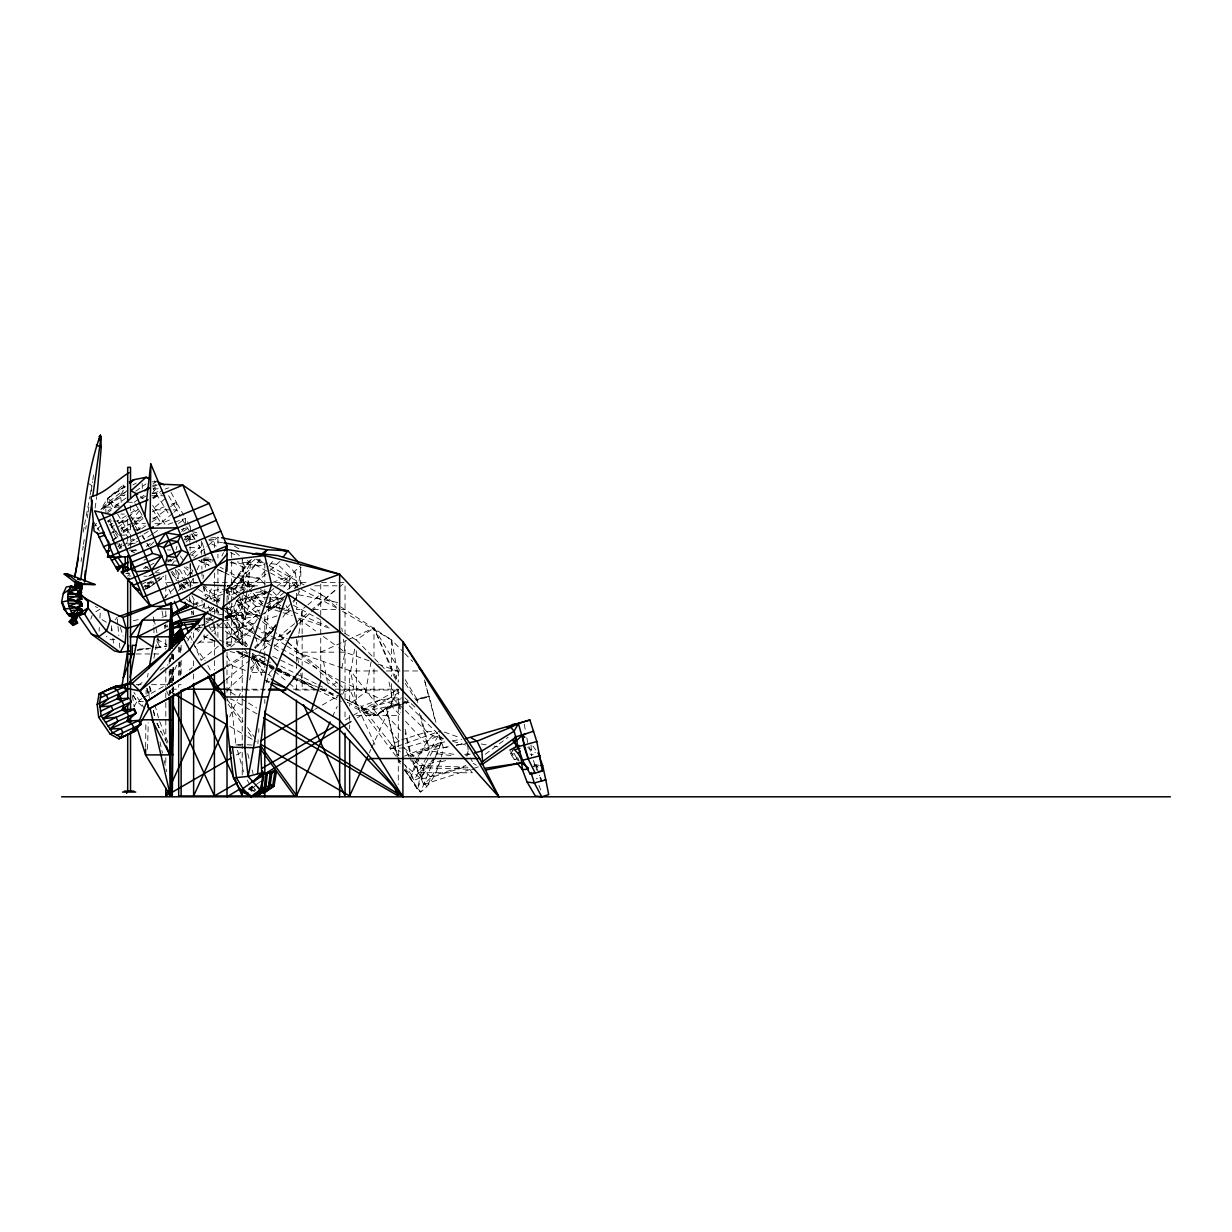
<?xml version="1.0" encoding="UTF-8"?>
<svg xmlns="http://www.w3.org/2000/svg" width="1232" height="1232" viewBox="0 0 1232 1232"><rect width="100%" height="100%" fill="white"/><g stroke="black" fill="none" stroke-linecap="round" stroke-linejoin="round"><path stroke-width="0.75" stroke-dasharray="5 3.75" d="M173.527 680.849L173.543 667.436M173.543 659.782L173.558 654.038M145.653 747.316L145.853 722.645M146.084 694.17L146.115 690.367M173.466 692.076L173.512 686.532M300.654 585.308L300.916 567.09M178.116 578.67L178.301 569.292M240.779 589.189L243.382 582.197L243.69 567.29L250.004 560.298M111.327 630.83L111.481 625.456L112.112 630.923M164.718 628.566L164.811 625.317M147.532 749.21L148.24 722.645M148.949 696.065L149.149 688.472M189.743 542.08L189.99 534.888L185.493 540.879M289.381 588.911L289.905 576.052L300.947 565.272M260.214 614.121L255.994 606.56L243.12 593.162L243.905 574.79L250.712 562.87L255.163 559.282M179.164 675.275L179.918 660.244M180.288 652.729L180.657 645.198M230.646 695.064L232.355 665.742L226.688 655.871M99.068 631.169L99.299 627.442M99.9 618.125L100.393 610.656M190.452 587.002L190.59 579.825M257.888 743.558L258.15 739.831M258.674 732.362L258.936 728.62M158.312 581.011L161.346 578.84L161.669 575.806L142.881 587.464M226.519 638.607L231.678 636.497L242.227 627.242L250.712 562.87L237.329 561.977M295.079 588.419L298.637 584.83L300.731 567.043M270.024 597.982L264.803 641.348L259.552 653.484M224.393 620.451L245.414 618.141L245.876 614.599L238.223 594.086M298.575 662.801L296.419 652.159L298.668 635.45M298.914 633.587L302.148 609.44L306.429 605.928M81.035 561.469L81.589 557.68M82.683 550.088L83.222 546.3M83.499 544.405L84.592 536.813M85.67 529.221L86.225 525.433M87.318 517.84L87.857 514.052M88.134 512.158L89.228 504.566M91.122 491.291L92.508 481.804M95.11 508.077L96.743 496.696M92.8 479.926L93.925 472.349M346.793 699.668L376.977 715.392L391.622 703.826L394.456 687.394M395.718 680.095L397.289 670.963L391.622 639.978L338.477 605.451M147.486 677.138L148.163 673.38M153.938 658.304L157.45 638.499M354.677 649.095L350.673 670.963L356.341 703.826L370.986 715.392L351.151 706.136M371.155 661.569L365.473 692.184L351.828 702.286L347.362 702.286L373.989 715.392L399.199 703.657L408.023 701.316M83.191 532.132L84.253 526.541M84.592 524.678L89.844 496.758M90.198 494.894L91.953 485.593L88.227 483.406M341.818 668.129L345.037 652.159L343.297 639.162M202.926 578.67L203.68 574.913M205.205 567.413L206.73 559.913L210.472 559.713M249.603 680.033L251.282 672.549L258.797 655.208M439.177 735.088L443.397 747.747C440.286 763.948 434.434 782.151 420.543 792.068L417.34 789.004L421.375 779.271L424.563 764.98L429.121 757.28M466.928 756.171L468.776 748.117M404.558 770.077L417.34 789.004L421.098 773.357L424.563 764.98L440.994 760.683M189.697 573.712L191.006 568.476M396.057 756.294L390.405 748.81L391.468 744.544L399.938 740.632M176.099 549.641L176.977 546.207M217.186 608.208L214.445 618.495L206.252 623.346M224.809 627.242L242.227 627.242L251.482 597.15L250.712 593.47M435.527 757.11L421.159 777.531L414.183 780.256L411.503 775.02C420.189 760.899 421.252 741.125 437.591 732.778M435.142 756.587L437.329 753.768L442.365 738.214L404.435 701.07M417.263 758.096L411.503 775.02L405.174 765.395M237.237 637.791L238.885 633.017L238.885 620.866M259.305 615.923L245.414 618.141L247.124 613.213L255.994 606.56L261.261 604.835M90.829 619.142L92.092 615.553M266.112 682.913L269.839 672.426L274.721 667.775M236.221 601.432L231.662 613.675L224.917 617.14M121.46 531.3L122.738 527.912L129.237 523.985M118.303 546.931L119.55 543.697M424.516 679.941L435.497 722.152M445.63 760.591L440.209 762.038L431.092 777.438L427.057 787.171L412.597 760.144M103.226 509.417L105.752 507.122L107.769 502.548L107.584 498.421L123.169 485.008L125.356 486.64L107.584 498.421L100.824 509.417L125.079 494.694M191.33 573.85L192.854 570.416L186.402 566.92M167.367 685.747L177.562 663.355M187.757 640.979L191.668 632.355M202.649 608.254L205.005 603.079M205.79 601.37L212.058 587.587M229.691 716.747L237.53 699.53M238.315 697.805L242.227 689.196M332.486 716.747L337.198 706.413M342.681 694.355L345.037 689.196L339.185 684.407M369.277 752.906L370.847 749.456M371.633 747.747L398.29 689.196L332.625 689.196M193.054 578.393L190.683 583.429L183.46 582.859M196.997 570L201.74 559.913L201.909 569.292M243.12 593.162L248.387 582.428L242.673 559.759M297.374 595.518L300.608 588.942M221.868 556.002L223.577 552.614M418.172 756.433L421.775 749.749L457.519 754.831M426.395 757.618L414.183 780.256L405.128 768.275M427.288 755.955L440.856 730.822L390.405 748.81L361.299 709.601L361.638 706.321L374.528 701.501L392.392 697.959L401.247 697.836M434.049 757.988L426.395 767.813L421.159 777.531L409.779 757.726M224.963 618.341L237.868 614.66L248.864 594.671M112.928 532.994L114.699 529.806L109.663 521.044M105.937 514.083L105.752 507.122L120.49 495.341L123.138 490.767L123.169 485.008L127.081 490.767L100.824 509.417L107.769 502.548L123.138 490.767M134.165 706.367L137.045 701.408L141.957 698.621M430.045 755.74L433.679 749.58L441.087 742.511L444.844 741.926M230.8 647.031L249.85 631.477L257.319 619.034M181.766 531.623L183.737 528.405M171.926 564.872L174.436 560.976M276.03 624.316L264.803 641.348L252.391 636.882M514.622 747.839L510.495 754.015L517.101 763.193M115.284 619.896L117.194 617.124M187.31 535.289L184.507 539.354L193.901 539.354M246.708 595.195L235.789 611.041L224.47 620.743M251.082 588.865L268.191 566.674M282.898 617.186L289.274 608.238M293.524 602.279L298.822 594.825L337.784 602.51M260.26 559.035L246.246 576.499L233.094 590.359L209.763 599.075M217.679 602.987L219.927 599.953M226.673 590.867L251.713 558.897M279.987 561.361L267.498 572.88M170.57 560.976L173.481 558.897M131.085 521.521L140.109 509.555M152.522 493.093L157.034 487.102M273.997 629.09L270.624 633.556L255.193 647.847M285.254 595.564L275.075 607.068L264.172 613.736M250.389 560.745L226.734 590.575L228.628 599.46M240.071 596.95L236.359 601.016L241.472 612.52L245.414 618.141M280.311 611.58L276.907 595.58L282.652 588.449M283.791 587.017L295.295 572.772L285.809 563.501M96.558 523.354L94.556 525.756L97.867 525.756M269.377 565.288L272.934 561.114M155.725 582.767L163.779 576.037M255.163 648.509L275.552 625.902L270.624 633.556L259.29 632.416M209.24 609.979L211.735 607.207M216.724 601.663L220.482 597.505M296.311 597.628L286.224 608.824L291.383 611.026M127.604 576.191L129.868 573.727M254.562 647.431L275.337 625.533M150.489 545.437L154.262 541.526M145.992 589.019L149.164 587.525L154.046 582.567M110.048 534.395L114.699 529.806L107.661 521.044L111.681 520.951M210.148 611.195L214.106 607.314M164.333 597.92L175.206 587.433M187.418 575.652L192.854 570.416M402.464 762.931L421.375 779.271L423.685 784.507L431.092 777.438L466.605 766.473M112.543 540.848L118.565 535.135L114.699 529.806M119.504 547.855L121.937 545.56M266.528 610.471L282.99 598.49M235.22 695.033L227.011 690.043L245.199 673.196M250.804 668.021L264.803 655.054L264.803 613.921M274.058 646.492L293.17 628.797M298.806 623.592L310.064 613.166M311.48 611.857L336.813 588.403M290.567 630.553L287.841 633.063L277.215 636.882M167.937 561.961L170.617 559.513M178.116 591.006L187.526 582.428L192.238 585.446M192.223 554.646L200.215 547.47L196.181 540.971M283.529 599.491L275.075 607.068L255.994 606.56L251.482 597.15L282.282 597.951L285.023 596.534M193.624 558.019L206.93 546.531M208.3 545.345L217.925 537.029L220.682 539.4M172.511 513.513L158.004 525.309M173.943 512.281L176.792 509.832L176.484 502.487L169.462 489.474M197.582 643.782L210.318 632.863M211.735 631.662L223.054 621.96M209.825 610.779L215.415 606.021M376.977 715.392L386.571 707.384L399.199 703.657L400.477 709.155M165.704 498.205L152.414 509.247L161.099 523.338L152.383 523.338M266.035 574.081L260.183 578.932L237.499 592.438L226.888 596.196M152.968 484.084L155.694 481.835L152.121 479.541M185.324 537.737L188.065 535.489M186.001 542.065L192.9 536.444L191.499 533.826M189.235 670.039L192.161 667.652M201.016 660.398L218.772 645.891M226.18 639.839L259.321 612.751M266.743 606.683L286.04 590.913M287.518 589.697L296.419 582.428L296.419 586.016M307.861 604.773L320.736 594.24L336.86 604.435M226.118 679.617L249.634 660.398M251.112 659.197L257.026 654.346M262.955 649.51L268.869 644.675M294.571 623.669L279.233 636.205L280.634 636.559M296.05 622.453L309.417 611.534M310.895 610.333L337.614 588.48M339.093 587.279L345.037 582.428L320.736 582.428M122.954 531.593L130.284 525.694M294.171 588.403L298.637 584.83M152.722 497.79L162.624 489.92M220.774 609.578L242.596 603.942L270.285 591.391L289.905 576.052L277.724 564.41L265.173 562.962M117.733 527.45L128.344 519.196M142.881 589.912L149.164 587.525L154.323 583.752M107.338 513.005L121.306 502.286L120.49 495.341L125.125 492.446M262.524 614.522L283.237 598.891M485.3 754.261L508.123 737.29M248.602 788.834L252.329 786.093L251.143 786.401M252.529 786.647L247.37 790.451L254.423 786.986M254.439 791.406L249.911 789.281L252.591 787.294M256.626 784.322L260.645 781.365M256.487 785L251.929 788.357L255.132 789.835M227.52 646.677L253.407 627.658L235.789 611.041L224.686 608.3M156.787 582.089L149.164 587.525L144.591 585.708L151.367 580.796M107.785 511.049L128.39 496.404M135.751 491.183L145.977 483.914M101.193 525.756L97.636 528.266L100.008 528.266L97.205 529.144M110.695 518.995L107.939 520.951L119.258 539.339M134.18 502.286L138.569 499.176M140.032 498.144L144.421 495.018M168.076 512.959L153.184 488.781L159.944 483.976M119.119 522.999L126.403 517.825M127.912 516.747L138.477 509.247L133.241 509.247M153.091 498.868L160.252 493.77M112.235 540.509L121.768 533.733M123.154 532.748L130.299 527.666M131.809 526.588L143.882 518.025L129.853 518.025M136.598 530.838L144.144 525.479M152.999 519.18L166.151 509.832M170.586 506.691L176.484 502.487L183.753 515.253M118.01 546.746L122.06 543.866L114.622 543.866M119.165 548.61L121.86 546.7M123.2 545.745L132.871 538.861L135.582 543.281L126.234 543.281M146.208 546.438L152.244 542.142M178.563 523.431L185.57 518.456L185.693 525.186L181.243 517.517M183.491 531.3L190.267 526.495L187.449 521.675M143.374 568.445L146.131 566.489M145.345 587.633L153.569 581.781M111.28 527.45L114.206 525.386M138.015 685.377L144.313 681.034M160.083 670.146L167.952 664.71M344.837 633.51L356.341 639.978L373.989 627.889L400.277 671.502M336.582 682.405L332.486 685.208L327.358 682.728M151.952 534.349L144.39 539.431L141.341 535.042M153.461 533.333L159.498 529.267M130.746 513.097L138.169 508.185M145.884 525.879L139.878 529.806L121.891 529.806M151.89 521.952L157.896 518.025L152.645 518.025M134.119 521.044L136.105 521.044L139.878 529.806L134.119 521.044L141.742 516.131M136.521 538.569L148.749 531.192M95.834 611.78L100.5 608.793L95.357 606.575M225.702 666.604L248.294 652.282M148.672 576.206L153.369 573.25M154.939 572.279L159.652 569.323M141.634 498.637L146.3 495.741M134.812 522.368L142.773 517.548M152.321 511.757L164.256 506.768M357.48 717.625L399.661 692.014M144.806 568.614L148.071 566.643M149.719 565.657L154.631 562.716M410.795 760.437L416.739 765.318L418.264 772.695L426.395 767.813L475.059 769.446M194.81 630.137L204.62 624.316M143.99 560.206L146.885 558.496M132.964 484.977L136.244 483.036M190.39 553.26L200.215 547.47L196.042 541.171M236.375 754.985L242.95 751.166M314.73 709.478L349.672 689.196L376.33 747.747M126.28 515.808L117.317 520.951L127.543 536.675M131.562 551.751L137.784 548.425M227.088 666.882L246.785 655.64L230.107 651.528M135.012 539.431L130.469 542.003L126.634 542.003M143.605 697.697L173.25 680.942M141.634 584.43L145.915 582.043M150.011 575.806L154.308 573.419M145.715 588.911L151.505 585.708L151.336 582.674L146.177 582.674L149.164 587.525M132.763 522.753L117.933 530.314M109.402 524.955L112.559 523.354M113.113 532.701L116.316 531.115M404.373 756.202L428.459 746.361L441.087 742.511L441.148 743.974L410.795 756.771L405.159 732.794M127.912 545.468L137.845 541.372M401.617 739.862L427.15 731.823L435.712 731.207M390.405 748.81L404.096 747.809L424.547 742.126L439.778 735.088M320.736 652.159L346.5 640.424M348.209 639.639L373.989 627.889L397.859 682.051M193.455 604.096L202.171 600.338M203.927 599.584L221.36 592.068M223.1 591.314L233.556 586.817L246.246 576.499L260.183 578.932L263.54 583.09M152.537 486.948L157.604 484.823M153.061 497.636L161.484 494.094M156.787 525.371L170.278 519.704M184.692 539.97L199.461 533.779M408.47 756.263L441.087 742.511L420.543 792.068L404.558 769.6M399.599 702.871L391.56 705.89L373.989 715.392L373.989 665.927M193.609 605.112L202.572 601.755M205.929 621.636L212.736 619.126M272.457 582.443L289.905 576.052M275.444 637.529L264.803 641.348L254.624 633.31M153.153 493.308L158.297 491.491M165.15 489.058L168.584 487.841M198.614 606.236L205.682 603.726M212.751 601.216L219.82 598.706M171.248 504.319L176.484 502.487M181.397 529.56L190.267 526.495L190.683 531.546M265.665 658.35L258.889 654.916L251.451 657.472L277.431 669.376M172.819 522.738L165.535 525.186L152.445 505.135M174.651 522.122L185.57 518.456M268.268 602.54L282.282 597.951M224.701 607.638L242.227 627.242L254.901 623.115M263.956 620.173L278.432 615.461M285.67 613.12L289.289 611.934L286.178 605.713M260.029 610.025L245.876 614.599L225.117 617.263M267.098 607.746L270.64 606.606L270.424 597.104M423.685 784.507L479.017 766.643L473.119 763.316M533.933 765.965L536.952 765.01M532.409 766.443L536.459 766.982L541.017 765.549M162.008 617.386L167.367 615.707M421.375 779.271L465.989 765.519M152.676 485.639L156.125 484.592M270.285 591.391L236.359 601.016L242.596 603.942M199.153 625.671L204.681 624.1M266.589 592.438L237.021 600.739L247.124 613.213L261.045 615.646L245.876 614.599L224.886 616.57M407.73 702.04L386.34 708L397.351 756.972M416.662 699.56L429.136 696.095L436.313 723.954M401.155 698.76L361.299 709.601L373.681 709.432L391.56 705.89L400.446 715.653M403.927 703.718L386.34 708L397.274 755.462M405.698 703.241L409.224 702.317M465.511 755.308L470.932 753.861M464.726 754.461L468.376 753.507L472.333 761.684M211.673 611.919L218.957 610.04M204.882 608.454L212.289 606.698M405.143 679.587L416.832 698.975L429.136 696.095M243.382 582.197L248.417 587.941L243.382 582.197L227.011 585.801L227.011 650.419M156.31 648.001L166.921 646.045M133.349 620.697L140.648 619.126M119.011 522.922L126.48 521.767M433.679 749.58L448.741 746.623M456.271 745.16L467.559 742.942M443.397 747.747L449.002 746.654M456.471 745.191L463.956 743.728M225.256 616.724L237.868 614.66M452.36 740.755L461.754 739.292M210.626 538.061L217.925 537.029L217.925 546.577M136.983 650.019L153.738 647.709M155.602 647.462L166.767 645.922M270.409 640.609L264.803 641.348L272.595 646.862M277.893 639.624L287.256 638.392M206.237 619.681L211.889 618.957M137.322 650.265L148.718 648.91M218.757 614.845L241.472 612.52L247.124 613.213M114.838 639.408L111.096 639.793L106.352 636.513M253.453 586.34L212.874 590.39L217.648 606.498M205.821 618.372L213.444 617.663M198.337 582.751L190.683 583.429L182.844 568.322M139.17 649.11L148.687 648.402M156.295 647.832L160.098 647.539L157.342 634.696M519.119 761.207L517.794 757.803L513.467 759.451L517.301 759.205L518.349 761.13L512.25 749.934M255.794 592.346L266.666 591.637M514.329 753.768L510.495 754.015L510.11 751.397M257.026 713.944L230.784 698.698L235.943 744.883L243.489 744.682M152.183 493.647L159.513 493.462M266.127 672.456L251.282 672.549L250.989 667.097M152.306 481.835L155.694 481.835L152.491 480.311M153.184 488.781L158.605 488.781M120.49 495.341L124.263 495.341M151.89 495.741L164.919 495.741M128.667 502.286L132.348 502.286M107.769 502.548L113.221 502.548L119.335 506.213M105.752 507.122L118.98 507.122M155.509 509.832L171.479 509.832M173.25 509.832L176.792 509.832L180.365 515.977M120.936 514.083L124.263 514.083M113.159 521.044L127.127 521.044M133.225 523.338L145.422 523.338M120.274 535.135L125.418 535.135M184.446 536.444L192.9 536.444L194.995 539.601M208.87 539.354L214.414 539.354L214.414 548.702M127.62 543.866L131.331 543.866L129.144 539.339M189.559 547.47L200.215 547.47M167.367 549.949L170.955 549.949M129.468 550.15L134.765 550.15M136.752 550.719L129.914 550.719L134.75 552.845M204.173 558.019L211.057 558.019M165.796 559.913L173.481 559.913M201.186 559.913L214.414 559.913M166.69 560.976L177.3 560.976M155.771 572.772L159.375 572.772M126.973 573.034L129.098 573.034M125.726 573.404L129.083 573.404M129.329 575.96L130.761 575.96M143.805 576.206L147.039 576.206M157.711 578.84L161.346 578.84M165.796 574.913L165.796 582.428L171.371 582.428M183.214 582.428L202.248 582.428M213.506 582.428L308.862 582.428M144.591 585.708L151.505 585.708M257.55 585.801L227.011 585.801L230.415 596.704M280.157 585.801L299.545 585.801M314.684 585.801L339.632 585.801M313.298 609.44L337.46 609.44M341.218 609.44L345.037 609.44M197.135 627.242L202.418 627.242M211.057 627.242L223.084 627.242M198.906 642.134L214.491 642.134M226.519 642.134L242.227 642.134M286.933 646.076L296.419 652.159L337.46 652.159M339.324 652.159L345.037 652.159L369.415 660.937M136.228 653.961L159.082 653.961M377.516 670.963L349.672 670.963L349.672 706.028M386.324 670.963L421.945 670.963M136.167 684.684L142.034 684.684M151.521 684.684L168.584 684.684M181.135 684.684L178.686 684.684L178.686 688.519M171.356 689.196L178.886 689.196M225.456 689.196L265.958 689.196M293.339 689.196L327.296 689.196M227.011 690.043L264.803 690.043M295.495 690.043L330.068 690.043M339.632 690.043L402.91 690.043M356.495 715.392L398.29 715.392M418.264 772.695L472.349 772.787L468.206 767.259L416.739 765.318M143.328 701.485L137.045 701.408L132.101 693.847L137.029 701.393L144.775 708.908L133.965 692.369M247.139 744.744L252.452 745.083M235.943 744.883L242.134 745.283M203.126 558.774L210.549 560.175M533.949 764.625L538.138 767.105L534.888 766.72M203.665 560.252L213.105 561.13M230.091 562.716L264.079 565.873M280.865 608.269L266.589 606.791L284.438 608.639M263.371 562.747L257.996 562.131L243.905 574.79L236.667 585.539L236.837 593.146M530.099 754.184L533.21 754.6M534.288 764.656L539.662 765.365M437.329 753.768L454.485 756.048M536.213 778.578L537.429 778.747M208.978 540.54L223.962 542.912M481.235 743.989L486.779 744.96M494.171 746.238L497.882 746.885M341.064 681.311L391.622 703.826L398.644 705.12L400.369 712.496M191.961 531.608L199.384 533.163M230.615 636.205L232.032 636.559M443.674 738.8L432.709 735.704L427.15 731.823L404.419 709.678M452.822 741.356L465.604 744.96M188.758 554.231L195.95 556.51M249.911 789.281L254.885 790.882M266.636 607.207L292.184 615.707M299.484 618.141L332.332 629.075M296.419 652.159L350.673 670.963L374.528 701.501L400.508 730.576M378.132 664.079L397.289 670.963L400.292 675.629M250.62 636.251L241.765 633.063L224.717 610.41M444.321 732.07L458.212 737.075M232.355 665.742L246.123 670.685M266.574 680.695L270.131 682.035M251.482 597.15L263.509 601.847M265.234 602.525L289.289 611.934L286.255 609.748M164.38 625.687L166.767 626.626M216.216 641.425L204.173 636.497L200.215 633.032M293.108 611.75L327.573 626.395M232.016 562.285L243.69 567.29L226.734 590.575L237.93 575.698L258.72 577.777L265.219 584.137M319.088 687.81L296.974 678M320.767 688.534L337.707 695.818M344.483 698.729L361.638 706.321L391.468 744.544L398.845 755.77M214.414 641.102L204.173 636.497L214.491 641.287M236.606 651.081L274.135 667.96M275.845 668.73L286.086 673.334L278.524 668.221M211.673 544.02L216.77 546.361M230.353 552.583L237.145 555.694M238.038 651.343L246.415 655.178M279.156 670.162L291.291 675.706M293.016 676.507L315.531 686.809M236.821 651.666L267.744 666.05M269.469 666.851L308.986 685.208L296.897 679.479M292.708 678.324L341.233 701.516M198.783 560.452L209.086 565.334L195.349 558.835M219.404 570.2L226.288 573.45M217.741 569.446L222.9 571.894M224.624 572.711L253.915 586.586M260.414 589.635L265.973 592.299M267.359 592.946L283.021 600.369M293.524 605.359L320.212 619.619M267.56 665.557L245.137 654.916L274.012 669.13M269.284 666.373L295.172 678.663M224.532 623.392L231.678 636.497L248.772 644.752M272.688 656.317L296.604 667.867M320.736 689.196L337.368 697.374M195.349 628.089L200.508 630.63M219.465 639.932L224.624 642.473M226.349 643.32L233.248 646.692M243.582 651.774L250.466 655.162M252.19 656.009L267.698 663.617M269.423 664.464L295.249 677.153M275.722 669.962L291.014 677.492M280.911 666.05L294.463 672.903M296.157 673.765L316.501 684.053M318.195 684.9L326.665 689.196M247.232 560.668L337.63 608.546M206.73 559.913L211.735 562.624M220.066 567.12L223.392 568.922M230.061 572.526L254.454 586.786M242.227 627.242L255.625 634.588M257.303 635.512L272.364 643.782M274.043 644.706L339.324 680.526M241.795 593.947L227.011 585.801L238.207 596.165M243.443 594.84L264.803 606.591M157.003 639.223L166.967 644.752M234.511 546.253L241.149 549.949M257.719 559.174L262.693 561.946M269.331 565.627L304.15 585.015M310.787 588.696L320.736 594.24L339.324 609.44M169.077 691.09L172.341 692.985M229.799 726.341L246.231 735.889M247.878 736.844L256.102 741.618M342.588 611.349L391.622 639.978L403.495 652.113M241.795 699.021L246.723 702.009M248.371 703.01L256.595 708M102.102 619.604L106.784 622.53M198.537 589.481L220.559 603.588M226.857 607.607L272.688 636.959M274.274 637.976L285.347 645.075M267.991 674.32L271.179 676.368M145.207 566.412L149.472 569.215M264.803 680.033L269.331 683.036M256.287 559.266L264.202 564.564M270.532 568.799L297.436 586.817M231.678 636.497L246.8 646.738M258.889 654.916L272.488 664.125M527.696 747.454L535.304 752.66M314.791 689.196L302.148 680.526L300.716 673.442M274.151 647.955L280.388 652.375M192.947 533.256L198.645 537.321M260.506 591.16L268.083 596.627M269.592 597.72L284.746 608.654M298.575 618.633L315.608 630.938M323.354 636.513L337.291 646.569M338.846 647.693L345.037 652.159M113.221 502.548L107.584 498.421L124.17 486.64L107.584 498.421L113.313 507.122M180.827 585.508L185.462 588.927M329.237 692.184L336.829 697.789M253.176 632.155L227.011 611.472L246.292 646.446M226.118 591.991L234.912 599.183M236.375 600.369L260.984 620.481M262.416 621.667L276.846 633.448M279.726 635.804L286.486 641.333M287.949 642.534L337.722 683.206M186.309 599.183L193.624 605.158L193.624 597.582M209.486 618.125L215.246 622.838M216.693 624.023L219.573 626.38M225.348 631.092L245.199 647.324M252.514 653.299L264.233 662.878M270.085 667.652L273.011 670.054M274.474 671.24L287.641 682.004M289.104 683.206L296.419 689.196L296.419 679.941M391.468 744.544L400.385 751.874M180.657 584.569L184.754 587.941M184.199 566.936L192.5 574.081M235.635 552.321L242.227 558.019L242.227 593.793M401.016 761.669L398.105 759.158L400.123 762.3M194.949 628.397L198.906 631.877M140.602 496.496L143.189 498.821M413.86 756.571L404.096 747.809L408.839 756.063M415.246 757.819L426.395 767.813M404.789 697.774L415.877 707.953M239.609 597.458L262 618.202M264.803 620.789L274.058 629.352M279.356 634.249L286.132 640.532M287.549 641.841L336.813 687.441M403.08 708.385L392.392 697.959L388.573 679.972M273.011 591.76L276.907 595.58M249.85 631.477L231.662 613.675L228.998 601.247M414.599 760.637L431.092 777.438M404.804 653.453L412.72 661.538M356.341 639.978L385.339 669.623M172.203 574.204L179.841 582.197M181.119 583.537L187.495 590.205M185.123 635.82L191.129 642.319M405.513 721.228L424.547 742.126M203.419 583.814L219.696 602.032M176.546 570.493L184.631 580.349M185.786 581.75L190.406 587.387M172.11 571.201L178.024 578.516M182.767 584.353L186.309 588.742M373.681 709.432L400.585 743.389M253.453 787.51L255.686 790.359M253.007 791.067L249.665 786.786L248.186 787.171L251.544 791.452M397.197 757.803L400.585 762.285M245.337 646.446L227.011 622.114L243.166 646.877M252.206 655.563L264.803 672.287M227.227 699.56L242.981 721.321M247.478 727.542L256.472 739.985M228.166 704.227L242.781 724.431M248.402 732.208L252.899 738.43M400.292 763.609L398.167 760.606L400.292 763.763M194.748 646.199L205.174 660.876M532.902 745.945L535.889 750.165M237.499 592.438L233.556 586.817L233.094 590.359L234.188 593.916M130.238 515.469L133.148 519.642M135.258 526.264L140.325 533.579M180.149 585.57L183.291 590.282M189.589 599.707L192.746 604.419M180.303 555.878L183.26 560.329M170.94 571.694L177.038 580.888M147.301 543.82L149.241 546.731M244.198 648.448L247.293 653.191M251.405 659.505L261.708 675.29M405.282 683.375L416.277 700.438L428.905 696.696L424.424 680.156M405.189 770.154L417.34 789.004M186.725 526.803L190.821 533.225M179.502 569.569L183.506 575.991M184.507 577.592L187.526 582.428L188.034 586.155M192.13 534.472L195.164 539.354M135.043 503.688L142.08 515.099M117.594 514.083L129.745 533.795M93.355 521.321L99.361 531.054M247.524 645.414L227.011 611.472L241.765 633.063L232.679 603.988M252.329 653.668L262.878 671.794M168.645 495.741L176.792 509.832M247.247 780.041L250.05 785.03M191.961 595.672L197.52 605.62M208.655 625.548L212.366 632.185M510.618 751.366L515.007 759.359M251.836 656.517L262.031 674.997M204.851 587.341L211.996 600.446M216.478 608.639L220.051 615.199M207.854 665.449L211.149 671.671M113.868 534.164L116.131 538.553M156.787 723.138L166.967 743.204M157.095 641.456L160.098 647.539M146.824 543.281L148.271 546.253M178.055 582.428L181.32 589.173M191.93 611.149L193.563 614.537M198.46 624.67L200.092 628.043M142.573 535.135L144.344 538.861M165.796 582.428L168.153 587.587M168.938 589.312L172.865 597.92M190.113 635.804L192.454 640.979M193.239 642.688L201.078 659.921M167.044 625.071L167.968 627.103M166.582 690.906L168.938 696.08M395.01 678.416L373.989 627.889L373.989 659.736M538.908 785.338L540.91 790.39M159.729 721.552L168.06 742.619M157.326 723.307L160.791 732.085M119.365 544.128L121.059 548.671M536.459 766.982L539.708 775.852M179.287 586.001L180.534 589.589M533.379 760.344L536.69 770.185M528.898 746.423L531.716 755.293M120.382 627.488L123.046 636.128M237.453 750.211L244.444 775.036M149.765 686.532L151.829 693.924M154.924 705.012L158.528 717.948M147.193 688.38L150.273 699.468M153.369 710.556L155.417 717.948M247.771 753.661L249.203 759.081M252.098 769.923L253.053 773.542M203.126 586.047L205.99 596.904M208.377 605.944L209.81 611.38M210.287 613.182L212.197 620.42M212.674 622.237L216.493 636.713M438.792 734.888L441.148 743.974M202.356 542.788L205.852 556.494M419.465 713.251L428.597 749.872M416.832 698.975L417.725 702.61M420.851 715.376L428.459 746.361M253.407 627.658L255.24 635.05M255.686 636.898L257.965 646.138M405.143 729.375L410.656 753.245M164.133 760.498L166.705 771.694M159.991 741.972L162.439 753.06M156.957 632.863L153.399 616.354L153.754 625.856M248.387 582.428L250.327 591.622M175.391 569.292L177.285 578.67M162.008 610.98L163.394 618.279M526.788 737.722L527.773 742.881M323.554 661.569L327.235 681.373M524.278 724.308L525.51 730.915M149.565 686.532L150.781 693.924M153.553 710.556L154.77 717.948M146.762 688.38L147.994 695.772M132.394 695.772L134.226 706.86M295.295 572.772L298.236 591.144M189.497 596.873L190.313 602.972M191.437 611.211L191.93 614.768M341.803 628.012L342.296 631.739M112.944 638.207L113.59 643.674M117.348 618.988L117.841 624.532M117.995 626.395L118.796 635.65M119.442 643.058L119.92 648.602M467.729 745.144L468.376 753.507M531.023 744.96L531.7 755.924M179.256 647.077L179.626 654.608M180.011 662.123L180.657 675.275M153.815 627.766L154.108 635.358M142.157 483.575L142.327 488.781M190.19 563.532L190.56 578.008M201.956 571.171L202.094 578.67M201.509 541.233L201.663 554.308M169.277 692.076L169.292 695.772M169.2 659.782L169.2 663.617M169.215 671.271L169.231 684.684M398.29 670.963L398.29 681.897M398.29 755.678L398.29 689.196L345.037 720.104L345.037 709.201M398.29 757.588L398.29 784.445M391.622 639.978L391.622 676.43M391.622 683.729L391.622 703.826M356.341 650.912L356.341 703.826M349.672 715.392L349.672 723.061M349.672 724.97L349.672 728.82M345.037 586.016L345.037 633.587M345.037 641.025L345.037 698.282M320.736 584.107L320.736 618.726M320.736 620.589L320.736 678.077M302.148 633.587L302.148 609.44L296.419 609.44L296.419 602.232M302.148 635.45L302.148 665.403M302.148 672.965L302.148 689.196M296.419 593.223L296.419 600.431M296.419 639.162L296.419 661.415M296.419 663.278L296.419 670.67M264.803 563.147L264.803 588.111M264.803 589.481L264.803 599.584M264.803 656.887L264.803 667.59M264.803 699.576L264.803 703.426M242.227 595.687L242.227 649.618M242.227 651.482L242.227 698.159M242.227 699.961L242.227 777.9M231.678 552.552L231.678 601.093M231.678 602.972L231.678 642.134M227.011 652.313L227.011 701.485M217.925 554.2L217.925 558.019M217.925 569.276L217.925 602.972M217.925 610.441L217.925 614.167M217.925 623.5L217.925 642.134M214.414 573.049L214.414 601.493M214.414 609.116L214.414 614.83M214.414 624.362L214.414 633.895M214.414 641.518L214.414 658.689M214.414 660.598L214.414 670.131M204.173 548.902L204.173 556.202M204.173 559.898L204.173 567.413M204.173 586.155L204.173 595.487M204.173 602.972L204.173 608.562M204.173 634.711L204.173 642.134M193.624 578.67L193.624 582.428M193.624 610.687L193.624 614.368M193.624 632.832L193.624 642.134M193.624 660.845L193.624 666.45M193.624 674.027L193.624 681.604M190.113 534.472L190.113 544.96M190.113 546.839L190.113 550.565M190.113 563.671L190.113 578.67M190.113 582.428L190.113 590.698M181.135 645.198L181.135 652.729M181.135 660.244L181.135 675.275M178.686 647.077L178.686 654.608M178.686 662.123L178.686 675.275M172.927 654.038L172.927 659.782M172.927 667.436L172.927 680.849M172.927 686.532L172.927 692.076M172.264 653.961L172.264 659.721M172.264 669.315L172.264 682.759M172.264 688.38L172.264 693.924M171.371 653.961L171.371 659.721M171.371 669.315L171.371 682.759M170.478 657.796L170.478 661.63M170.478 669.315L170.478 682.759M170.478 690.228L170.478 693.924M169.816 657.873L169.816 661.692M169.816 669.361L169.816 682.759M169.816 690.228L169.816 693.924M165.796 586.232L165.796 597.674M165.796 611.026L165.796 616.739M165.796 624.362L165.796 628.181M165.796 639.624L165.796 649.156M165.796 668.221L165.796 687.287M165.796 693L165.796 700.623M165.796 702.533L165.796 740.663M165.796 757.834L165.796 765.457M130.53 505.644L130.53 513.313M130.53 524.801L130.53 532.47M130.53 534.38L130.53 551.628M127.697 519.057L127.697 534.38M127.697 536.305L127.697 543.959M262.324 603.695L249.696 589.358L262.277 603.726"/><path stroke-width="1.5" d="M173.558 646.384L173.573 640.64M145.638 749.21L145.592 754.908L170.478 795.964L170.478 697.62M169.277 791.036L172.264 795.964L173.45 693.924M225.194 585.724L201.555 584.676L150.797 463.925L150.042 528.205L177.67 527.835M80.896 594.486L88.088 601.401L88.011 607.946L84.531 613.89L76.184 615.754M84.669 598.275L88.119 601.401L88.011 607.946L84.531 613.89L75.737 615.615M109.91 547.393L110.002 543.99L103.58 546.669L97.112 532.655M180.95 639.562L181.135 635.804L178.686 635.804L178.686 643.32M78.478 615.492L91.414 634.049L114.422 650.973L120.243 652.313L125.171 643.042L126.249 628.566L122.907 617.401L107.831 610.764L84.731 598.059M85.347 570.709L84.469 582.058L92.924 523.246M74.721 576.761C83.807 529.976 83.853 480.095 100.377 435.189L101.27 447.016L97.02 494.802M222.438 607.391L241.765 593.069L271.61 584.784C363.101 635.851 429.337 720.628 498.883 796.811L479.695 758.527L402.91 641.78L339.632 574.235L264.803 555.586L227.011 560.129C218.849 632.524 223.577 705.874 233.479 777.916L248.094 776.391L261.708 772.818L262.247 771.247L265.527 775.144L264.249 788.819L254.885 795.718L265.712 788.434L267.159 774.712L265.665 772.803L261.477 775.683M72.164 614.783C70.055 622.037 73.381 621.837 73.258 614.783M74.859 589.065L75.614 581.72L82.39 583.691L80.542 595.241M71.61 620.528L72.195 615.045M75.075 587.602L75.614 581.72M127.327 570.97L127.681 567.567L123.215 564.903L117.979 557.465L111.481 560.406M71.81 620.235L72.395 614.722M75.167 588.988L75.953 581.643M75.414 587.864L75.814 584.214M72.149 620.235L72.765 614.722M75.676 589.004L76.507 581.643M257.565 773.912C262.585 721.413 268.437 669.931 297.389 624.301L287.841 593.069L339.632 574.235L339.632 796.811M144.806 515.746L150.797 463.925M76.338 589.081L77.216 581.735M227.011 560.129L216.709 566.119L143.081 597.073L131.208 568.83L132.009 562.115L152.599 553.476L161.731 556.002L151.536 570.17L136.059 571.74L131.208 568.83L121.044 571.74L150.52 606.129C186.448 609.886 206.606 578.178 227.011 554.215M265.927 774.512L268.638 772.017L270.131 773.942L268.391 787.725L259.028 794.64L255.317 793.855M73.119 620.404L73.828 614.907M77.354 587.418L78.063 581.92M73.689 620.558L74.69 613.243M78.217 587.633L78.971 582.151M259.028 794.64L269.854 787.34L271.764 773.511L270.27 771.602L266.312 774.404M216.278 520.335L129.745 556.71L107.538 557.311L109.201 545.376L153.415 526.788M92.184 500.207L80.65 579.872L77.554 579.271M92.739 496.404L101.009 437.437L99.33 436.421L101.009 437.437L100.377 435.189L98.545 441.225M74.259 620.743L75.321 613.444M76.923 602.494L77.462 598.86M78.001 595.21L78.54 591.56M79.079 587.91L79.88 582.443M75.922 613.659C73.55 626.872 77.031 620.974 77.554 612.227M78.74 595.487L80.727 582.767M270.763 773.234L274.859 770.385L276.353 772.295L273.997 786.262L263.171 793.547L272.534 786.647L274.721 772.726L273.227 770.816L270.362 773.342M75.244 621.144L76.43 613.89M79.387 595.78L81.466 583.09M128.652 645.383L122.184 684.684L125.479 684.684M75.599 621.344L76.877 613.752M78.817 602.371L79.449 598.583M80.095 594.794L82.02 583.414M75.629 621.806L77.246 612.396M80.142 595.456L81.435 587.926M75.83 621.513L77.462 612.058M79.11 602.602L79.757 598.829M80.419 595.041L82.39 583.691M75.845 621.76L77.477 612.335M80.45 595.379L82.529 583.922M149.164 667.729L154.647 636.805L169.816 628.597L171.371 602.679L157.619 608.901L142.404 620.112L130.068 636.805L172.264 636.805M225.441 667.821L148.795 708.97L135.428 731.069L118.749 738.784L110.202 734.133L98.668 717.317L97.189 704.473L99.084 693.924L112.143 687.625L122.307 687.086M130.099 677.446L137.584 636.805L142.404 620.112L172.264 620.112L172.526 623.5M74.798 576.807L78.294 558.188M77.616 593.531L81.543 592.469L80.588 588.496L70.917 586.139L66.235 587.048L63.294 593.562L61.6 602.078L63.987 609.039L69.192 615.784L72.688 615.769M235.913 780.549L233.479 777.916L240.964 791.237L250.727 795.703L240.964 791.237L242.858 788.572L262.123 774.928L253.407 781.365L261.061 774.019L263.479 776.637L261.569 789.527L260.091 789.912L248.094 776.391C260.891 715.053 264.372 652.021 287.841 593.069M311.265 710.926L320.921 681.034M135.982 587.464L135.674 588.757L138.431 589.928M72.734 619.573L72.965 625.44L77.57 623.053L76.938 621.19L72.734 619.573L70.378 620.112L69.223 621.79L72.965 625.44L74.428 623.792L77.57 623.053L72.365 621.051L69.223 621.79L72.688 623.115M165.257 564.41L167.306 556.202L163.656 547.547L157.172 545.175L165.858 532.794L180.781 535.258L177.932 541.541L163.656 547.547L168.984 540.217L177.932 541.541L181.581 550.196L188.419 553.43L179.718 565.75L165.257 564.41L128.267 579.949M231.185 753.337L229.491 746.176L232.463 747.223L236.482 777.885L242.858 788.572L250.743 796.811L260.091 789.912L263.479 776.637L261.061 774.019L254.885 780.965L252.221 781.673L262.555 775.929L261.569 789.527L252.206 796.426L250.743 796.811L242.011 789.758M525.879 733.81L522.414 735.011L516.87 740.401L512.758 740.109L517.579 746.808L536.813 741.541L529.868 719.965L465.511 738.707M137.614 588.757L135.674 588.757L133.056 585.801L133.503 584.43M104.166 609.778L107.831 610.764L110.31 620.281L106.522 631.046L98.699 636.759L91.414 634.049M128.066 698.513L111.234 706.075L99.992 706.675L117.055 698.837L118.888 693.862L117.148 689.889L112.143 687.625L99.084 693.924L115.762 686.209L132.132 683.437L182.983 637.283L207.977 611.365M136.767 727.588L135.428 731.069L129.822 733.564L141.141 724.277L139.401 720.304L121.059 728.512L110.064 729.005L126.896 721.274L136.228 713.066L134.473 709.078L116.147 717.286L103.103 718.718L121.983 710.048L123.801 705.089L122.06 701.1L117.055 698.837L126.388 690.628L124.648 686.655L100.439 697.82M128.236 734.318L118.749 738.784L131.809 732.486L133.641 727.527L131.886 723.538L126.896 721.274L128.713 716.3L126.973 712.312L121.983 710.048L131.316 701.855L130.145 699.191M139.432 720.643L146.762 701.516L201.047 665.865L224.825 651.574M116.655 566.381L116.07 567.86L127.928 562.393L125.248 563.809L125.187 556.71M119.057 567.86L117.887 570.801L103.58 546.669M124.786 674.258L123.339 677.631L132.24 653.961L132.332 645.383L135.997 645.383M194.025 627.196L196.381 622.021M231.431 757.849L165.796 795.964L168.153 790.79M172.08 782.181L214.414 689.196L224.655 680.819M227.335 721.906L193.624 795.964L193.624 683.498M330.145 721.906L296.419 795.964L296.419 700.099M260.968 744.451L349.672 795.964L367.706 756.356M224.44 550.935L227.011 545.868L209.147 503.364L182.86 485.1L159.282 484.114M122.907 571.432L123.554 570.2L122.153 566.72L122.8 567.567L123.446 572.664L122.8 567.567L120.012 566.243M107.246 550.796L106.46 552.259L109.817 550.796M529.868 719.965L518.441 723.507L514.052 731.238L481.774 750.981L474.551 752.906M480.803 764.086L482.605 761.545L516.516 736.659L533.625 731.254L532.809 731.392M257.303 779.271L261.061 774.019M263.663 554.385L267.067 549.749L287.872 550.735L298.575 562.624M283.36 556.818L287.872 550.735L221.606 537.753M282.898 692.061L302.225 667.806M185.123 635.82L139.817 690.967M528.004 769.215L522.491 769.584L521.136 758.943L518.164 753.507L520.274 751.043M123.215 564.903L117.887 570.801L117.055 567.86M261.446 776.052L264.033 773.234M179.826 627.596L182.382 625.04L197.659 623.361M110.064 729.005L117.887 721.274L136.228 713.066M187.757 633.233L199.615 621.575M99.992 706.675L108.062 698.837L126.388 690.628M180.519 627.442L180.996 629.567L174.112 635.974L180.673 628.844L180.519 627.442L172.757 627.689L172.295 623.361L180.75 619.896L208.039 612.858M171.494 637.637L174.698 637.283L181.597 630.876L181.443 629.46L181.92 631.585L175.036 638.007L171.818 638.361M171.125 640.548L175.945 640.024L182.844 633.618L182.351 631.477L182.505 632.894L175.622 639.3L172.403 639.654M171.725 641.857L176.546 641.333L183.429 634.911L183.275 633.51L183.753 635.635L176.869 642.041L172.049 642.565M114.145 557.141L94.695 510.88L112.143 514.837L135.689 494.032L149.164 488.365M103.103 718.718L112.974 710.063L131.316 701.855M207.038 613.151L204.235 615.523L204.697 627.519L189.589 649.726L139.863 690.952L115.762 686.209L110.156 688.703M129.56 682.174L183.66 637.052M272.18 772.618L274.859 770.385M144.775 490.829L148.872 487.456M129.668 483.16L133.965 479.679L146.084 477.261L149.103 478.401M125.202 685.747L128.097 683.39L108.016 690.012M261.107 554.523L267.067 549.749L223.962 542.912M170.709 606.806L172.726 614.029L189.974 605.605M131.177 481.666L133.965 479.679L129.345 481.958M200.57 620.404L181.689 622.838L174.405 627.981L172.295 623.361L181.012 620.712L202.002 618.741M482.174 764.456L516.87 740.401L514.052 731.238L510.926 727.296L506.814 726.988L510.926 727.296L518.441 723.507L528.343 759.235L535.258 773.172L542.357 770.97L536.813 741.541M129.067 472.703C116.455 480.095 106.506 492.353 92.369 496.357L91.091 496.619L94.109 531.208L98.391 533.841L104.058 532.286M129.452 683.406L132.132 683.437L139.863 690.952L146.762 701.516L148.795 708.97L210.672 676.245L222.484 668.653M81.543 592.469L80.696 590.913L75.783 589.82L68.499 592.315L76.138 594.009L80.696 590.913L80.588 588.496L70.917 586.139C65.743 594.271 67.421 605.22 72.149 613.243L77.062 614.337L82.467 612.797L82.359 610.379L81.512 608.824L69.007 605.836L76.399 603.372L81.312 604.465L82.159 606.021L76.754 607.561L79.864 609.532M76.754 607.561L81.312 604.465L81.204 602.048L71.533 599.691M172.726 614.029L187.048 604.435M63.294 593.562L68.715 589.959L75.783 589.82L75.676 587.402L69.931 587.849M509.909 750.088L518.841 745.283M210.672 676.245L201.047 665.865L146.731 701.532L148.795 708.954M98.668 717.317L112.974 710.063L111.234 706.075L100.562 711.249M77.277 614.66L88.011 607.961L106.522 631.046L125.171 643.042M171.325 614.522L176.022 611.611L180.75 619.896L182.382 625.04L175.991 627.396M97.189 704.473L108.062 698.837L106.306 694.863L101.317 692.6L99.561 703.01L101.101 715.777L112.559 732.686L120.982 737.46L122.815 732.501L121.059 728.512L110.202 734.133M240.148 788.834L227.011 796.811L227.011 714.837M350.981 721.552L264.803 773.865L264.803 711.018M260.968 740.709L313.067 710.448M172.865 704.689L214.414 795.964L237.329 782.659M261.954 768.352L333.749 726.664M124.648 686.655L125.741 690.983M121.983 710.048L134.473 709.078M126.896 721.274L139.401 720.304M171.171 617.109L177.393 613.767L196.843 606.868M221.544 618.864L204.697 627.519L225.133 649.264M117.225 735.319L141.141 724.277M180.488 690.998L183.876 689.289M192.392 685.023L212.797 674.782M108.077 726.048L117.887 721.274L116.147 717.286L105.598 722.399M181.012 620.712L172.88 624.67L181.689 622.838M125.248 563.809L128.513 562.377M98.729 520.474L148.009 499.761M163.178 493.385L182.86 485.1L216.709 566.119M173.65 518.287L209.147 503.364M107.538 557.311L213.151 512.912M121.906 572.741L161.731 556.002M185.324 546.084L220.821 531.161M133.21 585.292L227.011 545.868L227.011 571.14M201.555 584.676L150.52 606.129L112.143 514.837M510.926 727.296L477.03 741.156L469.561 742.619M122.907 617.401L152.845 605.759M99.068 537.26L104.489 535.227L106.275 538.076M175.652 611.811L188.219 607.13M118.98 616.493L151.29 605.02M117.979 557.465L121.568 556.202M180.057 630.322L193.886 625.748M517.101 763.193L522.491 769.584L521.783 768.013L527.08 782.027L534.334 782.982L545.791 779.856L542.681 765.673L538.908 755.355M527.08 782.027L535.335 795.964L541.772 796.811L548.702 794.625L545.791 779.856L544.667 779.702M68.499 592.315L80.896 595.272L81.851 599.245L76.446 600.785L81.004 597.689L80.896 595.272L76.138 594.009M140.54 624.1L126.249 628.566L110.31 620.281M537.891 752.983L539.878 755.801L522.584 760.19L517.733 746.299M522.584 760.19L530.145 774.019L533.302 773.049M367.767 759.59L371.263 758.527L479.695 758.527M519.873 748.317L514.514 749.78L518.164 753.507M265.527 775.144L267.159 774.712M270.131 773.942L271.764 773.511M274.721 772.726L276.353 772.295M265.712 788.434L264.249 788.819L261.615 786.078M269.854 787.34L268.391 787.725L265.758 784.984M268.591 782.52L272.534 786.647L273.997 786.262M223.87 650.943L231.462 649.018L250.019 648.894L268.946 655.717L277.154 665.449M252.637 554.154L256.302 553.291L277.677 555.555L339.632 574.235M485.5 770.062L521.69 762.885L528.482 768.06M211.196 552.506L227.011 549.503L264.803 555.586L271.61 584.784L250.019 648.894L245.846 697.081L244.86 748.024L248.094 776.391M512.25 724.539L518.441 723.507M523.538 745.329L528.343 759.235M538.923 755.955L539.878 755.801M538.938 771.54L542.357 770.97M530.145 774.019L535.258 773.172M524.062 745.237L522.414 735.011L524.832 737.321M484.392 768.398L521.69 762.885M72.565 587.864L75.676 587.402M80.48 590.19L81.42 590.051M77.77 595.718L80.896 595.272M81.728 596.827L80.788 596.966L80.912 599.368M81.096 603.742L82.051 603.603L82.159 606.021M78.401 609.27L81.512 608.824L82.467 612.797M81.42 610.518L82.359 610.379M129.545 651.035L120.243 652.313L98.699 636.759L84.515 613.89L77.708 614.737M290.998 637.899L339.632 631.508M66.651 612.227L69.192 615.784L72.596 615.369M75.999 583.106L64.187 574.066L67.067 573.773L95.049 584.538L81.158 584.384M284.115 551.043L287.872 550.735M70.84 610.548L76.707 610.148L81.62 611.241L77.062 614.337L67.483 614.152L72.149 613.243L76.707 610.148L76.6 607.73L69.007 605.836M117.055 698.837L128.913 698.221M69.192 615.784L72.472 615.707M267.498 696.973L224.209 697.019M122.8 567.567L127.681 567.567M128.097 578.501L129.329 578.501M68.314 594.194L75.984 594.178L76.091 596.596L81.004 597.689L81.851 599.245M157.619 608.901L171.633 608.901L172.264 648.232M127.25 653.961L134.427 653.961M184.492 689.196L225.579 689.196M268.838 689.196L279.294 689.196M268.36 690.043L286.101 690.043M141.526 719.796L173.296 719.796M170.478 754.908L145.592 754.908L136.767 726.818M172.264 754.908L172.927 695.772M124.401 791.113L133.826 791.113M122.492 792.068L135.736 792.068M61.6 796.811L1170.4 796.811M68.099 596.519L76.091 596.596L67.883 598.875L81.204 602.048L82.051 603.603M68.361 603.295L76.399 603.372L76.292 600.954L67.698 600.754L61.6 602.078L63.448 604.311M95.049 584.538L80.373 583.937L67.067 573.773M232.463 747.223L254.269 747.762L260.722 746.469L261.708 772.818M516.516 736.659L515.13 736.567L516.87 740.401L517.579 746.808L512.758 740.109M541.017 765.549L542.681 765.673M515.654 746.299L518.764 746.715M77.539 591.914L80.588 592.607M81.512 608.824L76.6 607.73L63.987 609.039L65.789 611.026L64.033 605.99M241.811 791.314L245.091 792.422M242.504 791.375L247.801 793.239M156.71 481.281L164.21 484.946M271.902 682.713L286.101 688.072L339.632 720.243L402.91 796.811L402.91 641.78L476.399 758.527L498.883 796.811M96.342 445.122L101.27 447.016M64.187 574.066L69.439 576.083M136.644 588.757L139.247 589.928M223.593 620.589L180.827 601.416L135.689 494.032M149.288 478.786L146.084 477.261L131.023 490.767L137.645 494.417M191.191 593.054L223.593 609.717M121.891 565.796L125.248 567.567L125.279 570.97M471.148 737.829L477.03 741.156L481.774 750.981L482.605 761.545M224.224 694.894L214.414 689.196L208.916 677.138M263.602 717.748L398.29 795.964L398.29 790.205M173.989 693.939L226.503 724.431M264.803 712.989L402.91 796.811L339.632 694.247L281.959 653.468M271.363 679.078L286.101 688.072M270.84 684.037L339.632 729.775L402.91 796.811M152.83 647L137.584 636.805L170.478 620.112L170.478 648.232M79.941 593.67L88.088 601.401M419.311 668.268L421.945 670.963M270.301 783.798L272.534 786.647M257.873 787.063L260.091 789.912M247.401 792.546L250.743 796.811M183.383 638.915L181.135 635.804L181.135 639.562M210.364 676.229L224.979 696.45M260.968 746.207L296.943 795.964L178.686 795.964L178.686 692.353M182.059 640.471L178.686 635.804L179.071 643.32M207.931 676.229L224.794 699.56M260.768 749.318L294.51 795.964M201.047 665.865L189.589 649.726L182.983 637.283M102.703 532.44L104.489 535.227M107.215 539.554L109.063 542.511M112.944 556.002L119.643 566.381L117.887 570.801L117.564 567.86M541.772 796.811L534.334 782.982L530.977 772.556M262.247 771.247L263.694 773.989M151.983 719.796L169.816 754.908L170.478 795.964L150.135 708.708M394.363 787.356L398.29 795.964M303.488 704.689L345.037 795.964L345.037 733.209M174.42 601.37L179.133 611.703M184.615 623.746L188.542 632.355M173.019 628.258L173.789 635.265M175.945 640.024L175.113 635.512M193.624 689.196L242.227 795.964L242.227 792.376M521.783 768.013L522.491 769.584M133.826 709.432L135.582 713.42M138.739 720.658L140.494 724.632M119.966 695.803L121.383 699.021M124.925 707.106L126.388 710.448M134.165 728.189L135.428 731.069M165.858 532.794L179.718 565.75M150.319 548.055L152.599 553.476M123.908 504.427L166.151 604.943M101.64 512.45L120.351 556.972M171.525 751.397L172.927 754.908M166.351 746.13L169.816 754.908L169.816 697.62M540.355 777.623L541.649 781.165M184.908 602.14L186.771 607.515M192.377 623.654L193.624 627.242L193.624 623.561M131.947 582.597L133.056 585.801M171.417 792.222L172.264 795.964L172.264 695.772M193.116 623.5L193.624 627.242M129.745 556.71L131.208 568.83M171.633 608.901L171.371 602.679L171.371 648.232M169.816 754.908L169.308 697.62M169.184 650.203L169.816 628.597L169.816 650.203M349.672 740.324L349.672 795.964M264.803 791.083L264.803 796.811M214.414 673.935L214.414 795.964M181.135 690.428L181.135 795.964M172.927 640.64L172.927 646.384M165.796 788.326L165.796 795.964M130.53 497.99L130.53 467.328L127.697 467.328L127.697 501.809M130.53 582.274L130.53 710.633M130.53 716.393L130.53 722.137M130.53 731.716L130.53 791.098M127.697 555.463L127.697 570.786M127.697 578.455L127.697 699.145M127.697 704.889L127.697 710.633M127.697 733.625L127.697 791.098M127.019 792.068L126.619 793.023L127.019 792.068M181.581 550.196L176.253 557.526L167.306 556.202L181.581 550.196M146.762 701.532L139.863 690.952L146.731 701.532"/></g></svg>
